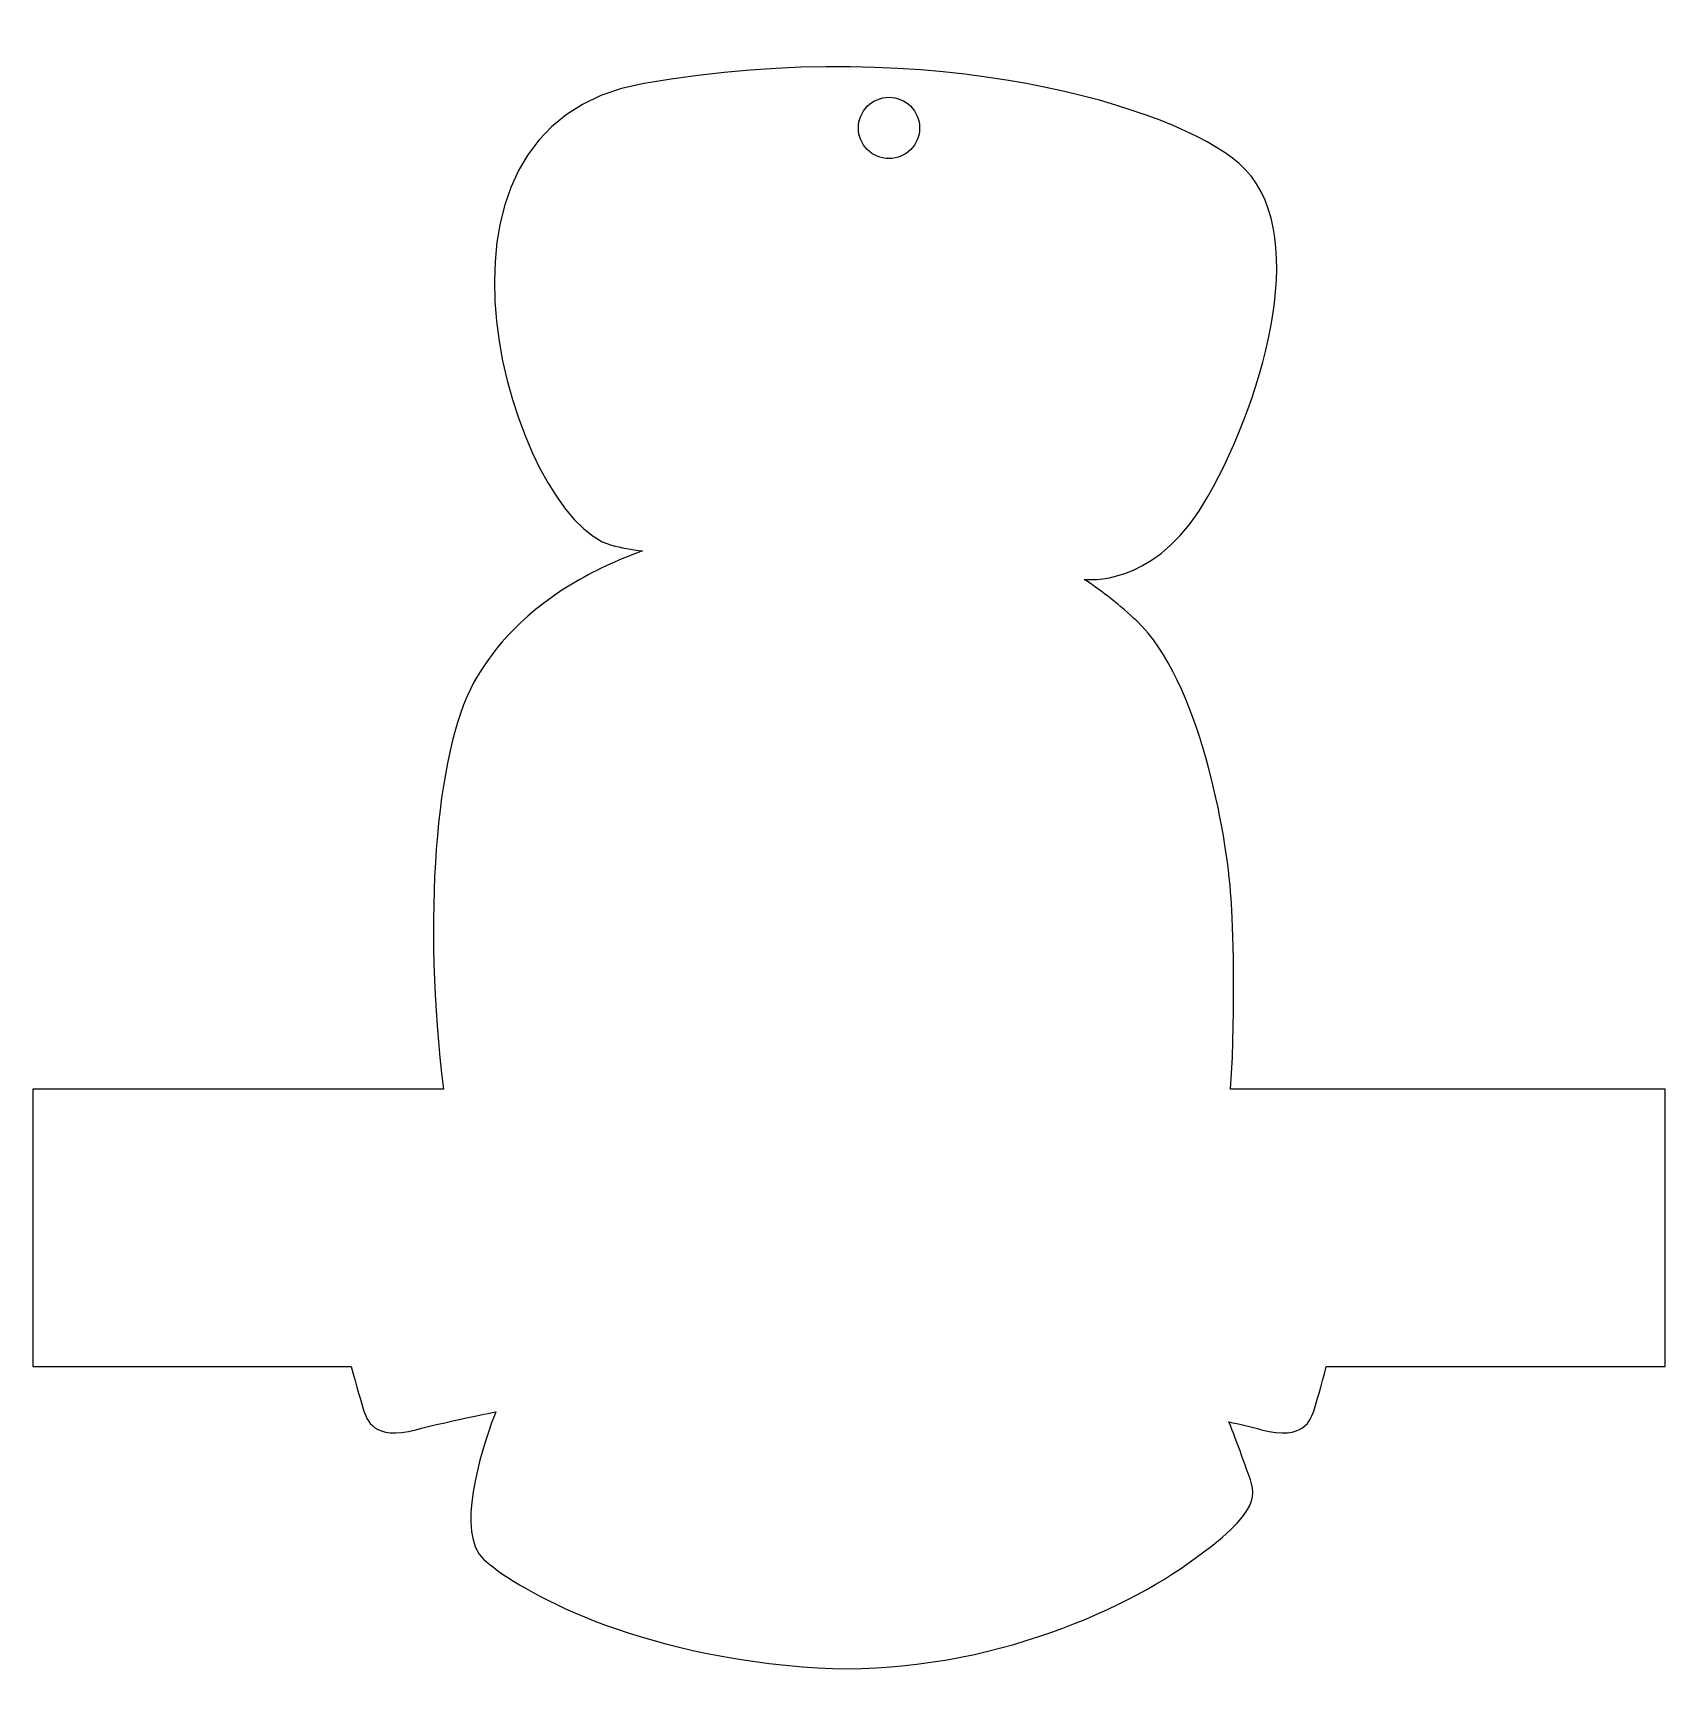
# Model space of a CAD drawing. Header units: millimetres. Extents: x 56 to 196, y 141 to 282.
import ezdxf

# ---------------------------------------------------------------- set-up
doc = ezdxf.new("R2010")
doc.units = ezdxf.units.MM
doc.layers.add('Capa_1', color=7, linetype='CONTINUOUS')

msp = doc.modelspace()

# ---------------------------------------------------------------- linework, layer by layer
at = {"layer": 'Capa_1', "color": 7}
msp.add_lwpolyline([(129.161798, 270.965885)], close=True, dxfattribs=at)
for points in [[(91.030915, 191.372062), (55.916614, 191.372062), (55.916614, 167.622232), (83.154468, 167.622232)], [(166.576642, 167.622236), (195.562055, 167.622236), (195.562055, 191.372066), (158.391799, 191.372066), (158.391799, 191.372059)]]:
    msp.add_lwpolyline(points, dxfattribs=at)
for points in [[(159.118469, 270.554701), (153.666643, 275.318846), (133.032659, 281.717117), (108.201687, 277.392518)], [(108.201687, 277.392518), (86.560966, 273.624448), (97.103073, 240.091113), (105.411968, 237.90046)], [(126.538676, 273.589007), (126.538676, 275.0388), (127.711988, 276.21213), (129.161798, 276.21213)], [(129.161798, 276.21213), (130.611591, 276.21213), (131.7849, 275.038796), (131.7849, 273.589007)], [(129.161798, 270.965885), (127.711985, 270.965885), (126.538676, 272.139197), (126.538676, 273.589007)], [(131.7849, 273.589007), (131.7849, 272.139194), (130.611587, 270.965885), (129.161798, 270.965885)], [(156.449282, 242.054898), (161.482832, 250.998318), (165.3466, 265.106422), (159.118469, 270.554701)], [(145.854019, 234.972493), (147.055693, 234.866154), (152.394088, 234.844885), (156.449282, 242.054898)], [(108.066983, 237.40064), (105.865686, 236.610168), (103.848723, 235.667275), (102.030262, 234.568388)], [(105.411968, 237.90046), (106.237881, 237.684234), (107.127617, 237.521169), (108.066983, 237.40064)], [(102.030262, 234.568388), (97.365381, 231.750307), (94.898223, 228.443069), (93.650468, 226.163798)], [(150.359404, 231.41357), (148.948579, 232.753475), (147.449157, 233.937433), (145.854019, 234.972493)], [(158.42726, 207.674364), (158.094054, 213.236078), (155.680079, 226.355204), (150.359404, 231.41357)], [(93.650468, 226.163798), (90.297148, 220.03491), (89.283353, 205.834638), (91.030915, 191.372062)], [(158.391799, 191.372059), (158.87743, 198.752233), (158.558413, 205.490808), (158.42726, 207.674364)], [(83.154468, 167.622232), (83.60111, 165.988106), (84.026484, 164.446128), (84.171811, 163.999486)], [(165.559299, 163.99949), (165.704623, 164.446132), (166.133549, 165.988113), (166.576642, 167.622236)], [(84.171811, 163.999486), (84.487298, 163.049497), (85.040279, 161.277121), (88.68782, 162.227111)], [(88.68782, 162.227111), (91.126609, 162.861636), (93.930521, 163.43943), (95.52211, 163.75492)], [(95.52211, 163.75492), (95.479573, 163.652108), (95.43704, 163.545769), (95.398051, 163.435885)], [(161.04329, 162.227115), (164.690832, 161.277125), (165.247361, 163.0495), (165.559299, 163.99949)], [(95.398051, 163.435885), (94.192829, 160.302315), (92.073075, 153.294357), (94.483498, 151.1285)], [(159.806154, 158.714274), (159.536771, 159.451589), (158.983769, 161.110529), (158.228758, 162.907721)], [(158.228758, 162.907721), (159.164554, 162.695022), (160.128741, 162.464627), (161.04329, 162.227115)], [(154.730068, 150.770498), (161.270136, 155.421211), (160.582455, 156.583875), (159.806154, 158.714274)], [(94.483498, 151.1285), (96.890377, 148.959112), (106.01811, 143.24143), (121.770982, 141.936965)], [(121.770982, 141.936965), (135.407649, 140.809738), (148.19002, 146.119788), (154.730068, 150.770498)]]:
    msp.add_open_spline(points, degree=3, dxfattribs=at)

doc.saveas('drawing.dxf')
